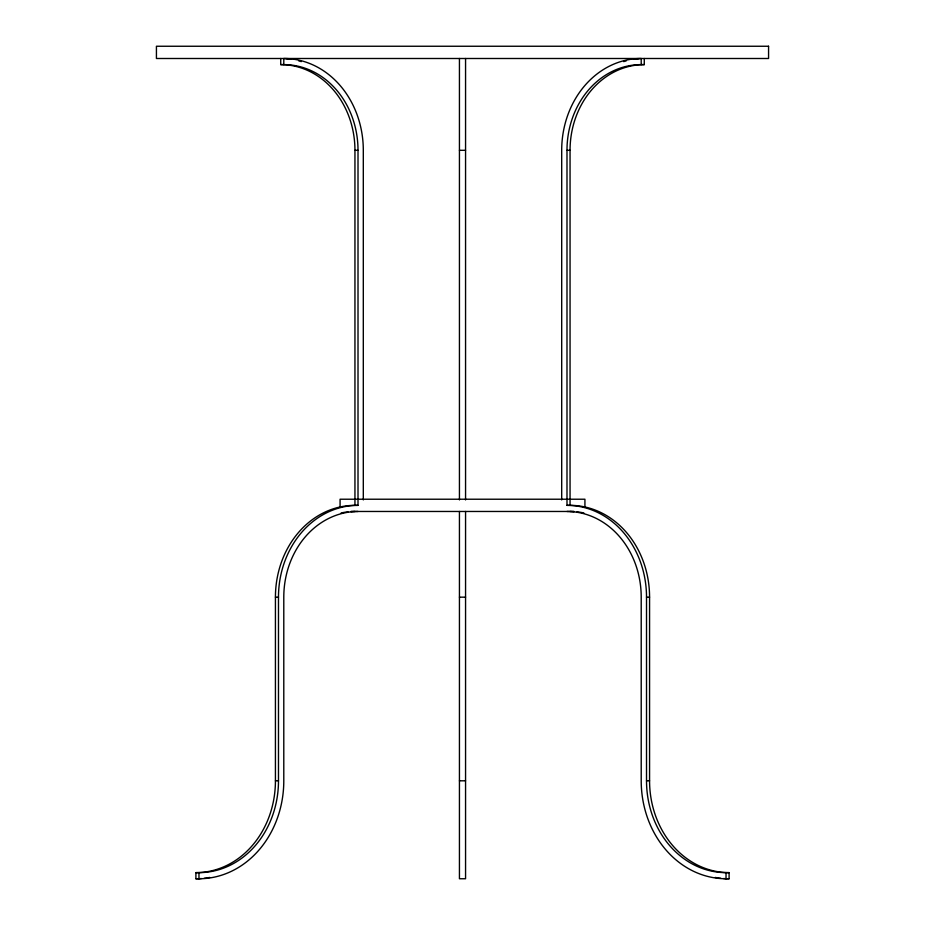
<?xml version="1.0" encoding="UTF-8"?>
<svg xmlns="http://www.w3.org/2000/svg" width="925" height="925" viewBox="0 0 925 925"><rect width="100%" height="100%" fill="white"/><g stroke="black" fill="none" stroke-linecap="round" stroke-linejoin="round"><path stroke-width="1.39" d="M280.726 64.611L283.79 64.611A85.701 74.22 90 0 1 358.01 150.312L358.01 505.351A91.818 79.515 90 0 0 278.483 597.168L278.483 780.804A91.818 79.515 -90 0 1 198.968 872.633L198.968 878.75L195.903 878.75L195.903 872.633A91.818 79.515 -90 0 0 275.43 780.804L275.43 597.168A91.818 79.515 90 0 1 354.946 505.351L354.946 150.312A85.701 74.22 90 0 0 280.726 64.611L280.726 58.495M644.274 64.611A85.701 74.22 -90 0 0 570.054 150.312L570.054 505.351A91.818 79.515 90 0 1 649.57 597.168L649.57 780.804A91.818 79.515 -90 0 0 729.097 872.633L729.097 878.75L726.032 878.75L726.032 872.633A91.818 79.515 -90 0 1 646.517 780.804L646.517 597.168A91.818 79.515 -90 0 0 566.99 505.351L566.99 150.312A85.701 74.22 -90 0 1 641.21 64.611L644.274 64.611L644.274 58.495M354.946 150.312L358.01 150.312M459.436 150.312L465.564 150.312M566.99 150.312L570.054 150.312M354.946 505.351L358.01 505.351M566.99 505.351L570.054 505.351M351.038 511.467L573.962 511.467M275.43 597.168L278.483 597.168M459.436 597.168L465.564 597.168M646.517 597.168L649.57 597.168M275.43 780.804L278.483 780.804M459.436 780.804L465.564 780.804M646.517 780.804L649.57 780.804M195.903 872.633L198.968 872.633M726.032 872.633L729.097 872.633M641.21 64.611L641.21 58.495A91.818 79.515 -90 0 0 561.695 150.312L561.695 499.916M584.924 507.386L584.924 499.222L340.076 499.222L340.076 507.386M465.564 58.495L465.564 499.916M465.564 511.467L465.564 878.75L459.436 878.75L459.436 511.467M459.436 58.495L459.436 499.916M363.305 499.916L363.305 150.312A91.818 79.515 -90 0 0 283.79 58.495L283.79 64.611M566.99 511.467A85.701 74.22 -90 0 1 641.21 597.168L641.21 780.804A97.946 84.823 -90 0 0 726.032 878.75M729.097 878.75A97.946 84.823 90 0 1 723.547 878.542M720.772 878.276A97.946 84.823 90 0 1 715.279 877.443M576.992 511.849A85.701 74.22 -90 0 1 583.848 512.959M570.054 511.467A85.701 74.22 -90 0 1 574.217 511.606M623.693 61.617A91.818 79.515 90 0 1 626.213 60.888M633.891 59.281A91.818 79.515 90 0 1 639.071 58.691M341.152 512.959A85.701 74.22 -90 0 1 348.008 511.849M350.783 511.606A85.701 74.22 -90 0 1 354.946 511.467M209.721 877.443A97.946 84.823 -90 0 1 204.228 878.276M201.453 878.542A97.946 84.823 -90 0 1 195.903 878.75M285.929 58.691A91.818 79.515 -90 0 1 291.109 59.281M298.787 60.888A91.818 79.515 -90 0 1 301.307 61.617M198.968 878.75A97.946 84.823 -90 0 0 283.79 780.804L283.79 597.168A85.701 74.22 -90 0 1 358.01 511.467M768.571 46.25L156.429 46.25L156.429 58.495L768.571 58.495L768.571 46.25"/></g></svg>
